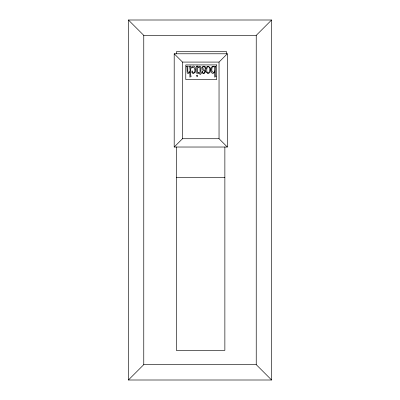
<?xml version="1.0" encoding="UTF-8"?>
<svg xmlns="http://www.w3.org/2000/svg" width="400" height="400" viewBox="0 0 400 400"><rect width="100%" height="100%" fill="white"/><g stroke="black" fill="none" stroke-linecap="round" stroke-linejoin="round"><path stroke-width="0.6" d="M227.335 147.025L219.04 138.725L219.04 62.08L227.335 53.78L174.195 53.78L174.195 147.025L227.335 147.025L227.335 53.78M271.595 380L256.235 364.64L256.235 35.36L271.595 20L128.405 20L128.405 380L271.595 380L271.595 20M174.195 147.025L182.49 138.725L182.49 62.08L174.195 53.78M128.405 380L143.765 364.64L143.765 35.36L128.405 20M143.765 35.36L256.235 35.36M182.49 62.08L219.04 62.08M182.49 138.725L219.04 138.725M176.31 177.39L224.865 177.39M143.765 364.64L256.235 364.64M226.675 53.565L226.675 51.715L176.355 51.715L176.355 53.565M224.865 147.025L224.865 350.4L176.31 350.4L176.31 147.025M200.865 70.145L200.855 72.42C203.135 71.78 198.91 76.8 200.05 73.34L198.185 73.34L198.495 72.42L200.03 72.42L199.975 67.775L199.23 66.975L198.355 67.52L199.215 66.27L200.185 66.255L200.78 66.97L200.865 70.145M189.865 71.92L189.915 77.17L191.265 76.245L190.68 75.415L190.68 66.825C192.625 65.79 188.29 66.07 189.66 66.44C189.61 68.015 191.075 71.87 188.735 72.585L187.985 72.01L187.795 70.545L187.795 66.765L188.43 66.19L186.355 66.19L186.95 66.72L187.195 72.835L187.56 73.32L188.75 73.32L189.865 71.92M214.68 71.785L214.73 77.17L216.085 76.245L215.5 75.655L215.5 66.235L215.135 67.05A2.3 2.3 0 0 0 213.84 66.23C208.785 65.385 211.12 77.805 214.68 71.785M214.67 70.83L213.99 72.39C211.155 72.92 211.285 67.705 212.955 66.445A0.92 0.92 0 0 1 213.895 66.62L214.57 68.115L214.67 70.83M195.69 69.85C196.9 73.42 190.58 74.775 191.945 70.965L192.45 71.06L193.025 73.16C196.255 73.3 194.97 64.89 191.8 67.88C190.855 69.28 192.555 65.055 193.93 66.215C195.325 66.785 195.66 68.5 195.69 69.85M205.815 69.145C204.385 73.11 210.32 75.32 210.495 70.58C211.91 66.58 205.925 64.32 205.815 69.145M206.78 68.76C206.475 79.385 212.98 67.785 207.755 66.445L206.78 68.76M201.895 67.845L202.17 69.7L204.415 71.075L204.625 71.875L204.34 72.925L203.71 73.28L202.82 72.7L202.145 71.225L202.27 73.1L204.255 73.35C208.105 70.385 200.625 69.29 203.305 66.445C205.375 65.42 205.295 71.785 205.305 66.63C204.115 65.715 202.01 66.195 201.895 67.845M196.71 75.565L196.825 76.455L197.43 76.63L197.6 75.31L197 75.125L196.71 75.565M197.655 66.595L197.605 72.225L198.175 72.83L196.81 73.495L196.75 66.735C194.65 65.805 199.735 65.95 197.655 66.595M216.67 64.92L185.775 64.92L185.775 79.57L216.67 79.57L216.67 64.92"/></g></svg>
